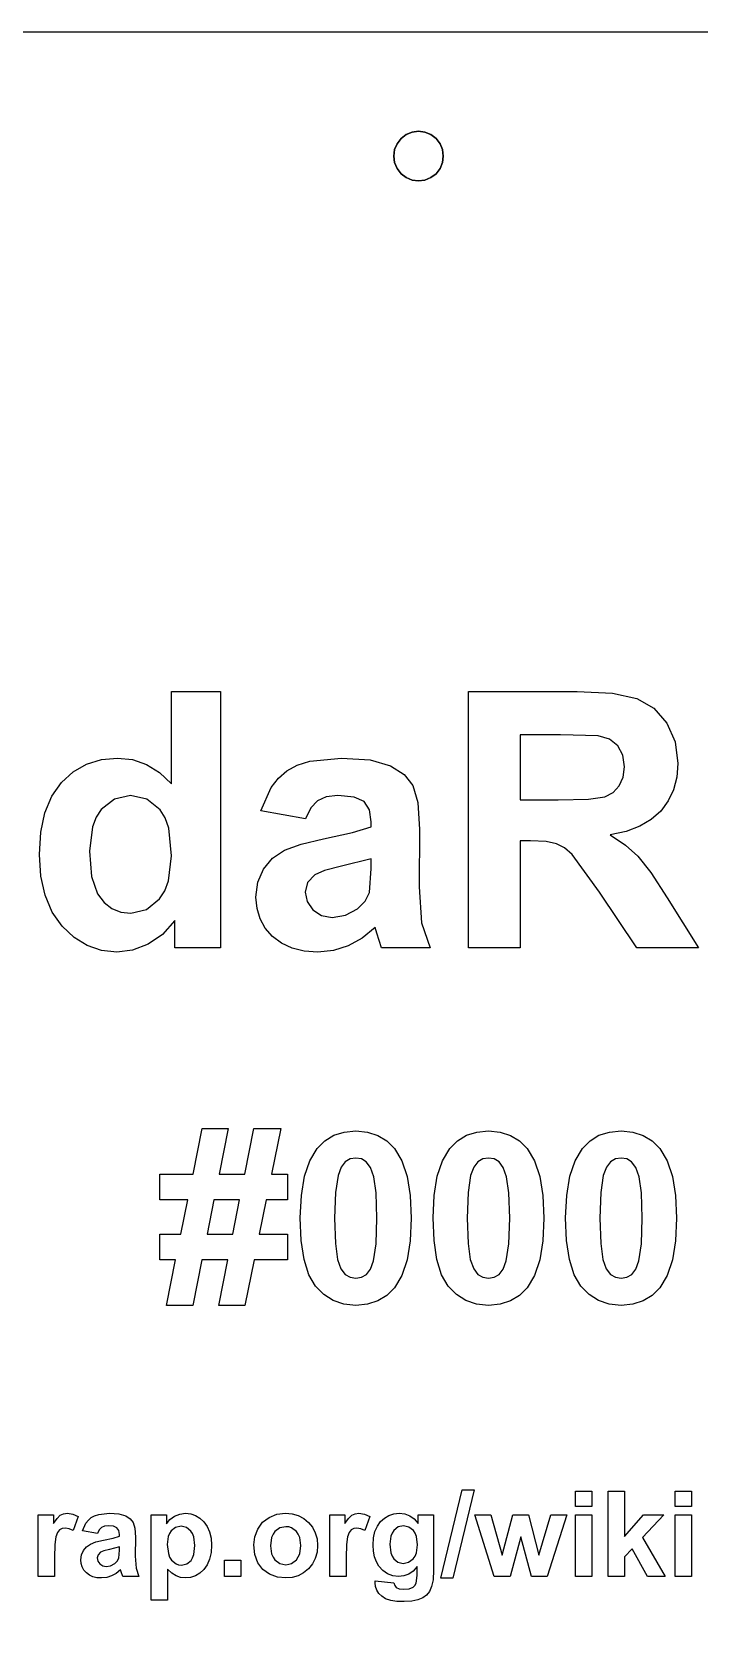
# Model space of a CAD drawing. Header units: metres. Extents: x 29 to 273, y -598 to -354.
# Drawn here: x 119.7 to 173.5, y -482.6 to -353.7 of the extents above; entities that cross this region are included whole.
import ezdxf

# ---------------------------------------------------------------- set-up
doc = ezdxf.new("R2010")
doc.units = ezdxf.units.M

msp = doc.modelspace()

# ---------------------------------------------------------------- linework, layer by layer
at = {"layer": 'COMPONENT0'}
for p, q in [((152.66, -478.3, 20), (154.36, -471.18, 20)), ((155.35, -471.18, 20), (153.63, -478.3, 20)), ((154.36, -471.18, 20), (155.35, -471.18, 20)), ((163.51, -472.52, 20), (163.51, -471.3, 20)), ((163.51, -471.3, 20), (164.83, -471.3, 20)), ((164.83, -471.3, 20), (164.83, -472.52, 20)), ((166.13, -478.18, 20), (166.13, -471.3, 20)), ((166.13, -471.3, 20), (167.45, -471.3, 20)), ((167.45, -471.3, 20), (167.45, -474.95, 20)), ((171.53, -472.52, 20), (171.53, -471.3, 20)), ((171.53, -471.3, 20), (172.85, -471.3, 20)), ((172.85, -471.3, 20), (172.85, -472.52, 20)), ((122.24, -473.12, 20), (122.54, -473.08, 20)), ((122.54, -473.08, 20), (122.99, -473.14, 20)), ((125.08, -473.17, 20), (125.93, -473.08, 20)), ((125.93, -473.08, 20), (126.7, -473.13, 20)), ((131.6, -473.14, 20), (132.07, -473.08, 20)), ((132.07, -473.08, 20), (132.49, -473.13, 20)), ((139.44, -473.16, 20), (140.13, -473.08, 20)), ((140.13, -473.08, 20), (140.67, -473.13, 20)), ((145.75, -473.12, 20), (146.05, -473.08, 20)), ((146.05, -473.08, 20), (146.49, -473.14, 20)), ((148.86, -473.12, 20), (149.29, -473.08, 20)), ((149.29, -473.08, 20), (149.74, -473.13, 20)), ((164.83, -472.52, 20), (163.51, -472.52, 20)), ((172.85, -472.52, 20), (171.53, -472.52, 20)), ((120.18, -478.18, 20), (120.18, -473.2, 20)), ((120.18, -473.2, 20), (121.41, -473.2, 20)), ((121.41, -473.2, 20), (121.41, -473.9, 20)), ((121.41, -473.9, 20), (121.71, -473.49, 20)), ((121.71, -473.49, 20), (121.97, -473.24, 20)), ((122.13, -474.3, 20), (121.91, -474.42, 20)), ((121.97, -473.24, 20), (122.24, -473.12, 20)), ((122.38, -474.27, 20), (122.13, -474.3, 20)), ((122.68, -474.32, 20), (122.38, -474.27, 20)), ((123, -474.48, 20), (122.68, -474.32, 20)), ((122.99, -473.14, 20), (123.41, -473.33, 20)), ((123.41, -473.33, 20), (123, -474.48, 20)), ((123.77, -474.5, 20), (124.04, -473.87, 20)), ((124.04, -473.87, 20), (124.23, -473.63, 20)), ((124.23, -473.63, 20), (124.46, -473.43, 20)), ((124.46, -473.43, 20), (124.74, -473.28, 20)), ((124.74, -473.28, 20), (125.08, -473.17, 20)), ((125.28, -474.23, 20), (125.11, -474.42, 20)), ((125.52, -474.13, 20), (125.28, -474.23, 20)), ((125.83, -474.09, 20), (125.52, -474.13, 20)), ((126.27, -474.13, 20), (125.83, -474.09, 20)), ((126.54, -474.25, 20), (126.27, -474.13, 20)), ((126.68, -474.47, 20), (126.54, -474.25, 20)), ((126.7, -473.13, 20), (127.24, -473.29, 20)), ((127.24, -473.29, 20), (127.61, -473.53, 20)), ((127.61, -473.53, 20), (127.85, -473.82, 20)), ((127.85, -473.82, 20), (127.98, -474.28, 20)), ((127.98, -474.28, 20), (128.03, -475, 20)), ((129.29, -473.2, 20), (130.52, -473.2, 20)), ((129.29, -480.08, 20), (129.29, -473.2, 20)), ((130.52, -473.2, 20), (130.52, -473.93, 20)), ((130.52, -473.93, 20), (130.8, -473.59, 20)), ((130.8, -473.59, 20), (131.17, -473.32, 20)), ((131.27, -474.22, 20), (130.91, -474.5, 20)), ((131.17, -473.32, 20), (131.6, -473.14, 20)), ((131.72, -474.12, 20), (131.27, -474.22, 20)), ((132.14, -474.22, 20), (131.72, -474.12, 20)), ((132.5, -474.51, 20), (132.14, -474.22, 20)), ((132.49, -473.13, 20), (132.88, -473.25, 20)), ((132.88, -473.25, 20), (133.23, -473.47, 20)), ((133.23, -473.47, 20), (133.55, -473.76, 20)), ((133.55, -473.76, 20), (133.81, -474.14, 20)), ((133.81, -474.14, 20), (134, -474.58, 20)), ((137.65, -474.97, 20), (137.89, -474.35, 20)), ((137.89, -474.35, 20), (138.28, -473.8, 20)), ((138.28, -473.8, 20), (138.81, -473.41, 20)), ((138.81, -473.41, 20), (139.44, -473.16, 20)), ((139.66, -474.26, 20), (139.27, -474.55, 20)), ((140.14, -474.16, 20), (139.66, -474.26, 20)), ((140.39, -474.18, 20), (140.14, -474.16, 20)), ((140.61, -474.26, 20), (140.39, -474.18, 20)), ((141.01, -474.55, 20), (140.61, -474.26, 20)), ((140.67, -473.13, 20), (141.16, -473.27, 20)), ((141.16, -473.27, 20), (141.6, -473.5, 20)), ((141.6, -473.5, 20), (141.99, -473.82, 20)), ((141.99, -473.82, 20), (142.31, -474.21, 20)), ((142.31, -474.21, 20), (142.53, -474.65, 20)), ((143.69, -478.18, 20), (143.69, -473.2, 20)), ((143.69, -473.2, 20), (144.91, -473.2, 20)), ((144.91, -473.2, 20), (144.91, -473.9, 20)), ((144.91, -473.9, 20), (145.21, -473.49, 20)), ((145.21, -473.49, 20), (145.48, -473.24, 20)), ((145.63, -474.3, 20), (145.42, -474.42, 20)), ((145.48, -473.24, 20), (145.75, -473.12, 20)), ((145.89, -474.27, 20), (145.63, -474.3, 20)), ((146.19, -474.32, 20), (145.89, -474.27, 20)), ((146.51, -474.48, 20), (146.19, -474.32, 20)), ((146.49, -473.14, 20), (146.92, -473.33, 20)), ((146.92, -473.33, 20), (146.51, -474.48, 20)), ((147.34, -474.55, 20), (147.53, -474.11, 20)), ((147.53, -474.11, 20), (147.79, -473.74, 20)), ((147.79, -473.74, 20), (148.11, -473.46, 20)), ((148.11, -473.46, 20), (148.47, -473.25, 20)), ((148.47, -473.25, 20), (148.86, -473.12, 20)), ((149.2, -474.18, 20), (148.85, -474.46, 20)), ((149.63, -474.09, 20), (149.2, -474.18, 20)), ((150.08, -474.19, 20), (149.63, -474.09, 20)), ((149.74, -473.13, 20), (150.14, -473.29, 20)), ((150.44, -474.47, 20), (150.08, -474.19, 20)), ((150.14, -473.29, 20), (150.5, -473.54, 20)), ((150.5, -473.54, 20), (150.82, -473.89, 20)), ((150.82, -473.89, 20), (150.82, -473.2, 20)), ((150.82, -473.2, 20), (152.05, -473.2, 20)), ((152.05, -473.2, 20), (152.05, -477.67, 20)), ((156.96, -478.18, 20), (155.38, -473.2, 20)), ((155.38, -473.2, 20), (156.67, -473.2, 20)), ((156.67, -473.2, 20), (157.6, -476.46, 20)), ((157.6, -476.46, 20), (158.46, -473.2, 20)), ((158.46, -473.2, 20), (159.73, -473.2, 20)), ((159.73, -473.2, 20), (160.56, -476.46, 20)), ((160.56, -476.46, 20), (161.51, -473.2, 20)), ((162.82, -473.2, 20), (161.21, -478.18, 20)), ((161.51, -473.2, 20), (162.82, -473.2, 20)), ((163.51, -478.18, 20), (163.51, -473.2, 20)), ((163.51, -473.2, 20), (164.83, -473.2, 20)), ((164.83, -473.2, 20), (164.83, -478.18, 20)), ((167.45, -474.95, 20), (169, -473.2, 20)), ((170.62, -473.2, 20), (168.92, -475.02, 20)), ((169, -473.2, 20), (170.62, -473.2, 20)), ((171.53, -478.18, 20), (171.53, -473.2, 20)), ((171.53, -473.2, 20), (172.85, -473.2, 20)), ((172.85, -473.2, 20), (172.85, -478.18, 20)), ((121.53, -475.59, 20), (121.5, -476.64, 20)), ((121.61, -474.97, 20), (121.53, -475.59, 20)), ((121.74, -474.63, 20), (121.61, -474.97, 20)), ((121.91, -474.42, 20), (121.74, -474.63, 20)), ((124.97, -474.72, 20), (123.77, -474.5, 20)), ((124.08, -475.77, 20), (124.4, -475.56, 20)), ((124.4, -475.56, 20), (124.84, -475.39, 20)), ((124.84, -475.39, 20), (125.45, -475.25, 20)), ((125.11, -474.42, 20), (124.97, -474.72, 20)), ((125.45, -475.25, 20), (126.23, -475.08, 20)), ((126.23, -475.08, 20), (126.73, -474.93, 20)), ((126.73, -474.8, 20), (126.68, -474.47, 20)), ((126.73, -474.93, 20), (126.73, -474.8, 20)), ((128.03, -475, 20), (128.01, -476.54, 20)), ((130.67, -474.96, 20), (130.59, -475.6, 20)), ((130.59, -475.6, 20), (130.68, -476.33, 20)), ((130.77, -474.71, 20), (130.67, -474.96, 20)), ((130.91, -474.5, 20), (130.77, -474.71, 20)), ((132.63, -474.72, 20), (132.5, -474.51, 20)), ((132.73, -474.99, 20), (132.63, -474.72, 20)), ((132.81, -475.67, 20), (132.73, -474.99, 20)), ((132.73, -476.39, 20), (132.81, -475.67, 20)), ((134, -474.58, 20), (134.12, -475.09, 20)), ((134.12, -475.09, 20), (134.15, -475.66, 20)), ((134.15, -475.66, 20), (134.12, -476.25, 20)), ((137.57, -475.62, 20), (137.65, -474.97, 20)), ((137.65, -476.41, 20), (137.57, -475.62, 20)), ((139.01, -475.03, 20), (138.92, -475.69, 20)), ((139.12, -474.77, 20), (139.01, -475.03, 20)), ((139.27, -474.55, 20), (139.12, -474.77, 20)), ((141.16, -474.77, 20), (141.01, -474.55, 20)), ((141.27, -475.03, 20), (141.16, -474.77, 20)), ((141.36, -475.68, 20), (141.27, -475.03, 20)), ((141.27, -476.34, 20), (141.36, -475.68, 20)), ((142.53, -474.65, 20), (142.67, -475.14, 20)), ((142.67, -475.14, 20), (142.71, -475.67, 20)), ((142.71, -475.67, 20), (142.67, -476.22, 20)), ((145.04, -475.59, 20), (145.01, -476.64, 20)), ((145.12, -474.97, 20), (145.04, -475.59, 20)), ((145.25, -474.63, 20), (145.12, -474.97, 20)), ((145.42, -474.42, 20), (145.25, -474.63, 20)), ((147.19, -475.66, 20), (147.23, -475.07, 20)), ((147.22, -476.14, 20), (147.19, -475.66, 20)), ((147.23, -475.07, 20), (147.34, -474.55, 20)), ((148.62, -474.93, 20), (148.54, -475.58, 20)), ((148.54, -475.58, 20), (148.62, -476.27, 20)), ((148.72, -474.67, 20), (148.62, -474.93, 20)), ((148.85, -474.46, 20), (148.72, -474.67, 20)), ((150.58, -474.68, 20), (150.44, -474.47, 20)), ((150.68, -474.94, 20), (150.58, -474.68, 20)), ((150.76, -475.62, 20), (150.68, -474.94, 20)), ((150.68, -476.27, 20), (150.76, -475.62, 20)), ((159.09, -474.97, 20), (158.24, -478.18, 20)), ((159.95, -478.18, 20), (159.09, -474.97, 20)), ((168.92, -475.02, 20), (170.74, -478.18, 20)), ((121.5, -476.64, 20), (121.5, -478.18, 20)), ((123.63, -476.82, 20), (123.68, -476.42, 20)), ((123.66, -477.13, 20), (123.63, -476.82, 20)), ((123.68, -476.42, 20), (123.83, -476.07, 20)), ((123.83, -476.07, 20), (124.08, -475.77, 20)), ((125.02, -476.43, 20), (124.95, -476.68, 20)), ((124.95, -476.68, 20), (125, -476.94, 20)), ((125, -476.94, 20), (125.16, -477.16, 20)), ((125.21, -476.22, 20), (125.02, -476.43, 20)), ((125.47, -476.1, 20), (125.21, -476.22, 20)), ((125.93, -475.99, 20), (125.47, -476.1, 20)), ((126.73, -475.79, 20), (125.93, -475.99, 20)), ((126.36, -477.13, 20), (126.56, -476.93, 20)), ((126.56, -476.93, 20), (126.68, -476.69, 20)), ((126.68, -476.69, 20), (126.73, -476.05, 20)), ((126.73, -476.05, 20), (126.73, -475.79, 20)), ((128.01, -476.54, 20), (128.08, -477.51, 20)), ((130.68, -476.33, 20), (130.78, -476.62, 20)), ((130.78, -476.62, 20), (130.93, -476.85, 20)), ((130.93, -476.85, 20), (131.3, -477.15, 20)), ((132.16, -477.15, 20), (132.51, -476.88, 20)), ((132.51, -476.88, 20), (132.64, -476.66, 20)), ((132.64, -476.66, 20), (132.73, -476.39, 20)), ((134, -476.77, 20), (133.81, -477.22, 20)), ((134.12, -476.25, 20), (134, -476.77, 20)), ((135.2, -478.18, 20), (135.2, -476.86, 20)), ((135.2, -476.86, 20), (136.52, -476.86, 20)), ((136.52, -476.86, 20), (136.52, -478.18, 20)), ((137.89, -477.08, 20), (137.65, -476.41, 20)), ((138.92, -475.69, 20), (139.01, -476.34, 20)), ((139.01, -476.34, 20), (139.12, -476.61, 20)), ((139.12, -476.61, 20), (139.27, -476.82, 20)), ((139.27, -476.82, 20), (139.66, -477.12, 20)), ((140.61, -477.12, 20), (141.01, -476.82, 20)), ((141.01, -476.82, 20), (141.16, -476.6, 20)), ((141.16, -476.6, 20), (141.27, -476.34, 20)), ((142.53, -476.71, 20), (142.3, -477.15, 20)), ((142.67, -476.22, 20), (142.53, -476.71, 20)), ((145.01, -476.64, 20), (145.01, -478.18, 20)), ((147.31, -476.58, 20), (147.22, -476.14, 20)), ((147.45, -476.98, 20), (147.31, -476.58, 20)), ((147.65, -477.33, 20), (147.45, -476.98, 20)), ((148.62, -476.27, 20), (148.72, -476.54, 20)), ((148.72, -476.54, 20), (148.85, -476.75, 20)), ((148.85, -476.75, 20), (149.19, -477.02, 20)), ((150.05, -477.02, 20), (150.43, -476.74, 20)), ((150.43, -476.74, 20), (150.57, -476.53, 20)), ((150.57, -476.53, 20), (150.68, -476.27, 20)), ((168.07, -475.94, 20), (167.45, -476.58, 20)), ((167.45, -476.58, 20), (167.45, -478.18, 20)), ((169.32, -478.18, 20), (168.07, -475.94, 20)), ((121.5, -478.18, 20), (120.18, -478.18, 20)), ((123.74, -477.4, 20), (123.66, -477.13, 20)), ((123.88, -477.65, 20), (123.74, -477.4, 20)), ((124.08, -477.88, 20), (123.88, -477.65, 20)), ((124.32, -478.06, 20), (124.08, -477.88, 20)), ((124.6, -478.19, 20), (124.32, -478.06, 20)), ((124.92, -478.27, 20), (124.6, -478.19, 20)), ((125.16, -477.16, 20), (125.39, -477.31, 20)), ((125.71, -478.25, 20), (125.29, -478.29, 20)), ((125.39, -477.31, 20), (125.68, -477.36, 20)), ((125.68, -477.36, 20), (126.03, -477.31, 20)), ((126.11, -478.13, 20), (125.71, -478.25, 20)), ((126.03, -477.31, 20), (126.36, -477.13, 20)), ((126.48, -477.92, 20), (126.11, -478.13, 20)), ((126.83, -477.64, 20), (126.48, -477.92, 20)), ((126.88, -477.79, 20), (126.83, -477.64, 20)), ((127.01, -478.18, 20), (126.88, -477.79, 20)), ((128.31, -478.18, 20), (127.01, -478.18, 20)), ((128.08, -477.51, 20), (128.31, -478.18, 20)), ((130.97, -477.91, 20), (130.61, -477.57, 20)), ((130.61, -477.57, 20), (130.61, -480.08, 20)), ((131.32, -478.13, 20), (130.97, -477.91, 20)), ((131.3, -477.15, 20), (131.51, -477.22, 20)), ((131.67, -478.25, 20), (131.32, -478.13, 20)), ((131.51, -477.22, 20), (131.74, -477.25, 20)), ((132.06, -478.29, 20), (131.67, -478.25, 20)), ((131.74, -477.25, 20), (132.16, -477.15, 20)), ((132.48, -478.25, 20), (132.06, -478.29, 20)), ((132.87, -478.12, 20), (132.48, -478.25, 20)), ((133.22, -477.9, 20), (132.87, -478.12, 20)), ((133.54, -477.6, 20), (133.22, -477.9, 20)), ((133.81, -477.22, 20), (133.54, -477.6, 20)), ((136.52, -478.18, 20), (135.2, -478.18, 20)), ((138.29, -477.6, 20), (137.89, -477.08, 20)), ((138.84, -477.98, 20), (138.29, -477.6, 20)), ((139.47, -478.22, 20), (138.84, -477.98, 20)), ((140.14, -478.29, 20), (139.47, -478.22, 20)), ((139.66, -477.12, 20), (140.14, -477.22, 20)), ((140.14, -477.22, 20), (140.39, -477.19, 20)), ((140.67, -478.25, 20), (140.14, -478.29, 20)), ((140.39, -477.19, 20), (140.61, -477.12, 20)), ((141.16, -478.11, 20), (140.67, -478.25, 20)), ((141.59, -477.88, 20), (141.16, -478.11, 20)), ((141.98, -477.55, 20), (141.59, -477.88, 20)), ((142.3, -477.15, 20), (141.98, -477.55, 20)), ((145.01, -478.18, 20), (143.69, -478.18, 20)), ((147.97, -477.7, 20), (147.65, -477.33, 20)), ((148.34, -477.97, 20), (147.97, -477.7, 20)), ((148.77, -478.13, 20), (148.34, -477.97, 20)), ((149.24, -478.18, 20), (148.77, -478.13, 20)), ((149.19, -477.02, 20), (149.61, -477.12, 20)), ((149.67, -478.13, 20), (149.24, -478.18, 20)), ((149.61, -477.12, 20), (150.05, -477.02, 20)), ((150.07, -477.98, 20), (149.67, -478.13, 20)), ((150.42, -477.73, 20), (150.07, -477.98, 20)), ((150.74, -477.37, 20), (150.42, -477.73, 20)), ((150.67, -478.71, 20), (150.74, -478.1, 20)), ((150.74, -478.1, 20), (150.74, -477.37, 20)), ((152.05, -477.67, 20), (152.02, -478.44, 20)), ((158.24, -478.18, 20), (156.96, -478.18, 20)), ((161.21, -478.18, 20), (159.95, -478.18, 20)), ((164.83, -478.18, 20), (163.51, -478.18, 20)), ((167.45, -478.18, 20), (166.13, -478.18, 20)), ((170.74, -478.18, 20), (169.32, -478.18, 20)), ((172.85, -478.18, 20), (171.53, -478.18, 20)), ((125.29, -478.29, 20), (124.92, -478.27, 20)), ((147.36, -478.51, 20), (148.87, -478.69, 20)), ((147.36, -478.67, 20), (147.36, -478.51, 20)), ((147.39, -478.99, 20), (147.36, -478.67, 20)), ((147.49, -479.28, 20), (147.39, -478.99, 20)), ((147.66, -479.54, 20), (147.49, -479.28, 20)), ((147.89, -479.77, 20), (147.66, -479.54, 20)), ((148.87, -478.69, 20), (148.93, -478.91, 20)), ((148.93, -478.91, 20), (149.05, -479.05, 20)), ((149.05, -479.05, 20), (149.29, -479.16, 20)), ((149.29, -479.16, 20), (149.64, -479.2, 20)), ((149.64, -479.2, 20), (150.09, -479.16, 20)), ((150.09, -479.16, 20), (150.41, -479.04, 20)), ((150.41, -479.04, 20), (150.56, -478.91, 20)), ((150.56, -478.91, 20), (150.67, -478.71, 20)), ((151.73, -479.38, 20), (151.5, -479.67, 20)), ((151.91, -478.99, 20), (151.73, -479.38, 20)), ((152.02, -478.44, 20), (151.91, -478.99, 20)), ((153.63, -478.3, 20), (152.66, -478.3, 20)), ((130.61, -480.08, 20), (129.29, -480.08, 20)), ((148.2, -479.96, 20), (147.89, -479.77, 20)), ((148.61, -480.1, 20), (148.2, -479.96, 20)), ((149.1, -480.18, 20), (148.61, -480.1, 20)), ((149.69, -480.2, 20), (149.1, -480.18, 20)), ((150.3, -480.17, 20), (149.69, -480.2, 20)), ((150.8, -480.06, 20), (150.3, -480.17, 20)), ((151.19, -479.9, 20), (150.8, -480.06, 20)), ((151.5, -479.67, 20), (151.19, -479.9, 20))]:
    msp.add_line(p, q, dxfattribs=at)
at = {"layer": 'COMPONENT1'}
for p, q in [((130.93, -414.31, 20), (130.93, -406.87, 20)), ((130.93, -406.87, 20), (134.89, -406.87, 20)), ((134.89, -406.87, 20), (134.89, -427.52, 20)), ((154.87, -427.52, 20), (154.87, -406.87, 20)), ((154.87, -406.87, 20), (163.65, -406.87, 20)), ((163.65, -406.87, 20), (166.5, -407.01, 20)), ((166.5, -407.01, 20), (168.46, -407.43, 20)), ((168.46, -407.43, 20), (169.81, -408.2, 20)), ((169.81, -408.2, 20), (170.86, -409.41, 20)), ((170.86, -409.41, 20), (171.53, -410.93, 20)), ((162.29, -410.37, 20), (159.04, -410.37, 20)), ((159.04, -410.37, 20), (159.04, -415.61, 20)), ((165.34, -410.44, 20), (162.29, -410.37, 20)), ((166.24, -410.72, 20), (165.34, -410.44, 20)), ((166.91, -411.25, 20), (166.24, -410.72, 20)), ((171.53, -410.93, 20), (171.76, -412.66, 20)), ((124.09, -412.72, 20), (125.28, -412.35, 20)), ((125.28, -412.35, 20), (126.59, -412.23, 20)), ((126.59, -412.23, 20), (127.8, -412.36, 20)), ((127.8, -412.36, 20), (128.93, -412.75, 20)), ((141.07, -412.81, 20), (142.08, -412.49, 20)), ((142.08, -412.49, 20), (144.63, -412.23, 20)), ((144.63, -412.23, 20), (146.94, -412.38, 20)), ((146.94, -412.38, 20), (148.58, -412.85, 20)), ((167.32, -411.99, 20), (166.91, -411.25, 20)), ((167.46, -412.93, 20), (167.32, -411.99, 20)), ((122.07, -414.2, 20), (123.02, -413.34, 20)), ((123.02, -413.34, 20), (124.09, -412.72, 20)), ((128.93, -412.75, 20), (129.97, -413.4, 20)), ((129.97, -413.4, 20), (130.93, -414.31, 20)), ((139.55, -413.86, 20), (140.24, -413.27, 20)), ((140.24, -413.27, 20), (141.07, -412.81, 20)), ((148.58, -412.85, 20), (149.68, -413.56, 20)), ((149.68, -413.56, 20), (150.4, -414.44, 20)), ((167.04, -414.48, 20), (167.36, -413.78, 20)), ((167.36, -413.78, 20), (167.46, -412.93, 20)), ((171.67, -413.77, 20), (171.42, -414.78, 20)), ((171.76, -412.66, 20), (171.67, -413.77, 20)), ((121.29, -415.31, 20), (122.07, -414.2, 20)), ((138.15, -416.48, 20), (138.98, -414.59, 20)), ((138.98, -414.59, 20), (139.55, -413.86, 20)), ((150.4, -414.44, 20), (150.8, -415.81, 20)), ((165.87, -415.35, 20), (166.54, -415.01, 20)), ((166.54, -415.01, 20), (167.04, -414.48, 20)), ((171.42, -414.78, 20), (170.99, -415.69, 20)), ((120.73, -416.64, 20), (121.29, -415.31, 20)), ((125.27, -416.37, 20), (124.86, -417, 20)), ((126.34, -415.53, 20), (125.27, -416.37, 20)), ((127.63, -415.25, 20), (126.34, -415.53, 20)), ((128.95, -415.54, 20), (127.63, -415.25, 20)), ((130.01, -416.39, 20), (128.95, -415.54, 20)), ((142.17, -416.24, 20), (141.74, -417.13, 20)), ((142.7, -415.67, 20), (142.17, -416.24, 20)), ((143.41, -415.36, 20), (142.7, -415.67, 20)), ((144.35, -415.25, 20), (143.41, -415.36, 20)), ((145.66, -415.38, 20), (144.35, -415.25, 20)), ((146.48, -415.74, 20), (145.66, -415.38, 20)), ((146.9, -416.39, 20), (146.48, -415.74, 20)), ((150.8, -415.81, 20), (150.93, -417.99, 20)), ((159.04, -415.61, 20), (162.12, -415.61, 20)), ((162.12, -415.61, 20), (164.56, -415.54, 20)), ((164.56, -415.54, 20), (165.87, -415.35, 20)), ((170.99, -415.69, 20), (170.39, -416.5, 20)), ((120.39, -418.2, 20), (120.73, -416.64, 20)), ((124.86, -417, 20), (124.56, -417.77, 20)), ((130.42, -417.05, 20), (130.01, -416.39, 20)), ((130.71, -417.88, 20), (130.42, -417.05, 20)), ((141.74, -417.13, 20), (138.15, -416.48, 20)), ((147.04, -417.37, 20), (146.9, -416.39, 20)), ((147.04, -417.76, 20), (147.04, -417.37, 20)), ((169.62, -417.19, 20), (168.69, -417.73, 20)), ((170.39, -416.5, 20), (169.62, -417.19, 20)), ((120.28, -419.99, 20), (120.39, -418.2, 20)), ((124.56, -417.77, 20), (124.32, -419.72, 20)), ((130.94, -420.1, 20), (130.71, -417.88, 20)), ((141.38, -419.16, 20), (143.2, -418.73, 20)), ((143.2, -418.73, 20), (145.54, -418.23, 20)), ((145.54, -418.23, 20), (147.04, -417.76, 20)), ((150.93, -417.99, 20), (150.89, -422.61, 20)), ((159.89, -418.9, 20), (159.04, -418.9, 20)), ((159.04, -418.9, 20), (159.04, -427.52, 20)), ((161.13, -418.96, 20), (159.89, -418.9, 20)), ((161.98, -419.13, 20), (161.13, -418.96, 20)), ((167.58, -418.14, 20), (166.31, -418.41, 20)), ((166.31, -418.41, 20), (167.54, -419.24, 20)), ((168.69, -417.73, 20), (167.58, -418.14, 20)), ((120.39, -421.74, 20), (120.28, -419.99, 20)), ((124.32, -419.72, 20), (124.49, -421.78, 20)), ((130.7, -422.12, 20), (130.94, -420.1, 20)), ((139.08, -420.3, 20), (140.05, -419.66, 20)), ((140.05, -419.66, 20), (141.38, -419.16, 20)), ((162.63, -419.47, 20), (161.98, -419.13, 20)), ((163.24, -419.99, 20), (162.63, -419.47, 20)), ((165.43, -423.03, 20), (163.24, -419.99, 20)), ((167.54, -419.24, 20), (168.54, -420.14, 20)), ((168.54, -420.14, 20), (169.57, -421.45, 20)), ((137.9, -422.24, 20), (138.35, -421.18, 20)), ((138.35, -421.18, 20), (139.08, -420.3, 20)), ((143.27, -421.29, 20), (142.48, -421.63, 20)), ((144.63, -420.94, 20), (143.27, -421.29, 20)), ((147.04, -420.34, 20), (144.63, -420.94, 20)), ((146.89, -423.06, 20), (147.04, -421.13, 20)), ((147.04, -421.13, 20), (147.04, -420.34, 20)), ((169.57, -421.45, 20), (170.91, -423.49, 20)), ((120.74, -423.29, 20), (120.39, -421.74, 20)), ((124.49, -421.78, 20), (124.98, -423.18, 20)), ((130.4, -422.92, 20), (130.7, -422.12, 20)), ((137.74, -423.44, 20), (137.9, -422.24, 20)), ((141.9, -422.26, 20), (141.7, -423.03, 20)), ((142.48, -421.63, 20), (141.9, -422.26, 20)), ((150.89, -422.61, 20), (151.08, -425.51, 20)), ((121.31, -424.64, 20), (120.74, -423.29, 20)), ((124.98, -423.18, 20), (125.51, -423.86, 20)), ((125.51, -423.86, 20), (126.13, -424.35, 20)), ((128.92, -424.44, 20), (129.98, -423.57, 20)), ((129.98, -423.57, 20), (130.4, -422.92, 20)), ((137.83, -424.35, 20), (137.74, -423.44, 20)), ((141.7, -423.03, 20), (141.86, -423.8, 20)), ((141.86, -423.8, 20), (142.32, -424.47, 20)), ((145.94, -424.37, 20), (146.54, -423.77, 20)), ((146.54, -423.77, 20), (146.89, -423.06, 20)), ((168.45, -427.52, 20), (165.43, -423.03, 20)), ((170.91, -423.49, 20), (173.43, -427.52, 20)), ((122.12, -425.78, 20), (121.31, -424.64, 20)), ((126.13, -424.35, 20), (126.85, -424.64, 20)), ((126.85, -424.64, 20), (127.66, -424.73, 20)), ((127.66, -424.73, 20), (128.92, -424.44, 20)), ((131.21, -425.32, 20), (130.21, -426.44, 20)), ((131.21, -427.52, 20), (131.21, -425.32, 20)), ((138.08, -425.19, 20), (137.83, -424.35, 20)), ((138.49, -425.94, 20), (138.08, -425.19, 20)), ((142.32, -424.47, 20), (143.03, -424.92, 20)), ((143.03, -424.92, 20), (143.9, -425.07, 20)), ((143.9, -425.07, 20), (144.95, -424.9, 20)), ((144.95, -424.9, 20), (145.94, -424.37, 20)), ((123.08, -426.69, 20), (122.12, -425.78, 20)), ((124.14, -427.34, 20), (123.08, -426.69, 20)), ((130.21, -426.44, 20), (129.05, -427.23, 20)), ((139.08, -426.61, 20), (138.49, -425.94, 20)), ((139.8, -427.15, 20), (139.08, -426.61, 20)), ((147.35, -425.89, 20), (146.3, -426.75, 20)), ((147.49, -426.35, 20), (147.35, -425.89, 20)), ((147.87, -427.52, 20), (147.49, -426.35, 20)), ((151.08, -425.51, 20), (151.79, -427.52, 20)), ((125.29, -427.73, 20), (124.14, -427.34, 20)), ((126.53, -427.86, 20), (125.29, -427.73, 20)), ((127.8, -427.7, 20), (126.53, -427.86, 20)), ((129.05, -427.23, 20), (127.8, -427.7, 20)), ((134.89, -427.52, 20), (131.21, -427.52, 20)), ((140.65, -427.55, 20), (139.8, -427.15, 20)), ((141.62, -427.78, 20), (140.65, -427.55, 20)), ((142.72, -427.86, 20), (141.62, -427.78, 20)), ((143.99, -427.74, 20), (142.72, -427.86, 20)), ((145.18, -427.37, 20), (143.99, -427.74, 20)), ((146.3, -426.75, 20), (145.18, -427.37, 20)), ((151.79, -427.52, 20), (147.87, -427.52, 20)), ((159.04, -427.52, 20), (154.87, -427.52, 20)), ((173.43, -427.52, 20), (168.45, -427.52, 20))]:
    msp.add_line(p, q, dxfattribs=at)
at = {"layer": 'COMPONENT2'}
for p, q in [((132.67, -445.75, 20), (133.41, -442.09, 20)), ((133.41, -442.09, 20), (135.51, -442.09, 20)), ((135.51, -442.09, 20), (134.77, -445.75, 20)), ((136.85, -445.75, 20), (137.57, -442.09, 20)), ((137.57, -442.09, 20), (139.75, -442.09, 20)), ((139.75, -442.09, 20), (139, -445.75, 20)), ((142.68, -443.68, 20), (143.29, -443.06, 20)), ((143.29, -443.06, 20), (144.01, -442.62, 20)), ((144.01, -442.62, 20), (144.85, -442.36, 20)), ((144.85, -442.36, 20), (145.79, -442.27, 20)), ((145.79, -442.27, 20), (146.74, -442.36, 20)), ((146.74, -442.36, 20), (147.58, -442.63, 20)), ((147.58, -442.63, 20), (148.3, -443.07, 20)), ((148.3, -443.07, 20), (148.92, -443.7, 20)), ((153.37, -443.68, 20), (153.99, -443.06, 20)), ((153.99, -443.06, 20), (154.71, -442.62, 20)), ((154.71, -442.62, 20), (155.54, -442.36, 20)), ((155.54, -442.36, 20), (156.49, -442.27, 20)), ((156.49, -442.27, 20), (157.43, -442.36, 20)), ((157.43, -442.36, 20), (158.27, -442.63, 20)), ((158.27, -442.63, 20), (159, -443.07, 20)), ((159, -443.07, 20), (159.62, -443.7, 20)), ((164.07, -443.68, 20), (164.68, -443.06, 20)), ((164.68, -443.06, 20), (165.4, -442.62, 20)), ((165.4, -442.62, 20), (166.24, -442.36, 20)), ((166.24, -442.36, 20), (167.18, -442.27, 20)), ((167.18, -442.27, 20), (168.13, -442.36, 20)), ((168.13, -442.36, 20), (168.97, -442.63, 20)), ((168.97, -442.63, 20), (169.69, -443.07, 20)), ((169.69, -443.07, 20), (170.31, -443.7, 20)), ((141.66, -445.93, 20), (142.08, -444.67, 20)), ((142.08, -444.67, 20), (142.68, -443.68, 20)), ((145.34, -444.53, 20), (144.94, -444.76, 20)), ((145.79, -444.46, 20), (145.34, -444.53, 20)), ((146.25, -444.53, 20), (145.79, -444.46, 20)), ((146.64, -444.76, 20), (146.25, -444.53, 20)), ((148.92, -443.7, 20), (149.51, -444.68, 20)), ((149.51, -444.68, 20), (149.93, -445.94, 20)), ((152.36, -445.93, 20), (152.78, -444.67, 20)), ((152.78, -444.67, 20), (153.37, -443.68, 20)), ((156.04, -444.53, 20), (155.63, -444.76, 20)), ((156.49, -444.46, 20), (156.04, -444.53, 20)), ((156.94, -444.53, 20), (156.49, -444.46, 20)), ((157.34, -444.76, 20), (156.94, -444.53, 20)), ((159.62, -443.7, 20), (160.2, -444.68, 20)), ((160.2, -444.68, 20), (160.62, -445.94, 20)), ((163.05, -445.93, 20), (163.47, -444.67, 20)), ((163.47, -444.67, 20), (164.07, -443.68, 20)), ((166.73, -444.53, 20), (166.33, -444.76, 20)), ((167.18, -444.46, 20), (166.73, -444.53, 20)), ((167.64, -444.53, 20), (167.18, -444.46, 20)), ((168.03, -444.76, 20), (167.64, -444.53, 20)), ((170.31, -443.7, 20), (170.9, -444.68, 20)), ((170.9, -444.68, 20), (171.32, -445.94, 20)), ((129.99, -447.83, 20), (129.99, -445.75, 20)), ((129.99, -445.75, 20), (132.67, -445.75, 20)), ((134.77, -445.75, 20), (136.85, -445.75, 20)), ((139, -445.75, 20), (140.29, -445.75, 20)), ((140.29, -445.75, 20), (140.29, -447.83, 20)), ((141.41, -447.47, 20), (141.66, -445.93, 20)), ((144.36, -445.86, 20), (144.15, -447.23, 20)), ((144.61, -445.19, 20), (144.36, -445.86, 20)), ((144.94, -444.76, 20), (144.61, -445.19, 20)), ((146.98, -445.22, 20), (146.64, -444.76, 20)), ((147.26, -445.97, 20), (146.98, -445.22, 20)), ((147.44, -447.26, 20), (147.26, -445.97, 20)), ((149.93, -445.94, 20), (150.18, -447.48, 20)), ((152.1, -447.47, 20), (152.36, -445.93, 20)), ((155.05, -445.86, 20), (154.85, -447.23, 20)), ((155.3, -445.19, 20), (155.05, -445.86, 20)), ((155.63, -444.76, 20), (155.3, -445.19, 20)), ((157.68, -445.22, 20), (157.34, -444.76, 20)), ((157.95, -445.97, 20), (157.68, -445.22, 20)), ((158.14, -447.26, 20), (157.95, -445.97, 20)), ((160.62, -445.94, 20), (160.87, -447.48, 20)), ((162.8, -447.47, 20), (163.05, -445.93, 20)), ((165.75, -445.86, 20), (165.54, -447.23, 20)), ((166, -445.19, 20), (165.75, -445.86, 20)), ((166.33, -444.76, 20), (166, -445.19, 20)), ((168.37, -445.22, 20), (168.03, -444.76, 20)), ((168.65, -445.97, 20), (168.37, -445.22, 20)), ((168.83, -447.26, 20), (168.65, -445.97, 20)), ((171.32, -445.94, 20), (171.57, -447.48, 20)), ((144.15, -447.23, 20), (144.08, -449.3, 20)), ((147.5, -449.3, 20), (147.44, -447.26, 20)), ((154.85, -447.23, 20), (154.78, -449.3, 20)), ((158.2, -449.3, 20), (158.14, -447.26, 20)), ((165.54, -447.23, 20), (165.47, -449.3, 20)), ((168.89, -449.3, 20), (168.83, -447.26, 20)), ((132.24, -447.83, 20), (129.99, -447.83, 20)), ((131.68, -450.6, 20), (132.24, -447.83, 20)), ((134.36, -447.83, 20), (133.8, -450.6, 20)), ((136.43, -447.83, 20), (134.36, -447.83, 20)), ((135.89, -450.6, 20), (136.43, -447.83, 20)), ((138.57, -447.83, 20), (138.01, -450.6, 20)), ((140.29, -447.83, 20), (138.57, -447.83, 20)), ((141.32, -449.27, 20), (141.41, -447.47, 20)), ((150.18, -447.48, 20), (150.26, -449.3, 20)), ((152.02, -449.27, 20), (152.1, -447.47, 20)), ((160.87, -447.48, 20), (160.96, -449.3, 20)), ((162.71, -449.27, 20), (162.8, -447.47, 20)), ((171.57, -447.48, 20), (171.65, -449.3, 20)), ((141.4, -451.1, 20), (141.32, -449.27, 20)), ((144.08, -449.3, 20), (144.15, -451.35, 20)), ((147.43, -451.37, 20), (147.5, -449.3, 20)), ((150.26, -449.3, 20), (150.18, -451.12, 20)), ((152.1, -451.1, 20), (152.02, -449.27, 20)), ((154.78, -449.3, 20), (154.84, -451.35, 20)), ((158.13, -451.37, 20), (158.2, -449.3, 20)), ((160.96, -449.3, 20), (160.87, -451.12, 20)), ((162.79, -451.1, 20), (162.71, -449.27, 20)), ((165.47, -449.3, 20), (165.54, -451.35, 20)), ((168.82, -451.37, 20), (168.89, -449.3, 20)), ((171.65, -449.3, 20), (171.57, -451.12, 20)), ((129.99, -452.66, 20), (129.99, -450.6, 20)), ((129.99, -450.6, 20), (131.68, -450.6, 20)), ((133.8, -450.6, 20), (135.89, -450.6, 20)), ((138.01, -450.6, 20), (140.29, -450.6, 20)), ((140.29, -450.6, 20), (140.29, -452.66, 20)), ((141.63, -452.63, 20), (141.4, -451.1, 20)), ((150.18, -451.12, 20), (149.93, -452.66, 20)), ((152.33, -452.63, 20), (152.1, -451.1, 20)), ((160.87, -451.12, 20), (160.62, -452.66, 20)), ((163.02, -452.63, 20), (162.79, -451.1, 20)), ((171.57, -451.12, 20), (171.32, -452.66, 20)), ((144.15, -451.35, 20), (144.33, -452.63, 20)), ((147.23, -452.74, 20), (147.43, -451.37, 20)), ((154.84, -451.35, 20), (155.02, -452.63, 20)), ((157.93, -452.74, 20), (158.13, -451.37, 20)), ((165.54, -451.35, 20), (165.72, -452.63, 20)), ((168.62, -452.74, 20), (168.82, -451.37, 20)), ((131.27, -452.66, 20), (129.99, -452.66, 20)), ((130.53, -456.33, 20), (131.27, -452.66, 20)), ((133.39, -452.66, 20), (132.65, -456.33, 20)), ((135.47, -452.66, 20), (133.39, -452.66, 20)), ((134.75, -456.33, 20), (135.47, -452.66, 20)), ((137.59, -452.66, 20), (136.85, -456.33, 20)), ((140.29, -452.66, 20), (137.59, -452.66, 20)), ((142.02, -453.86, 20), (141.63, -452.63, 20)), ((144.33, -452.63, 20), (144.6, -453.39, 20)), ((144.6, -453.39, 20), (144.94, -453.84, 20)), ((146.65, -453.83, 20), (146.98, -453.41, 20)), ((146.98, -453.41, 20), (147.23, -452.74, 20)), ((149.93, -452.66, 20), (149.5, -453.93, 20)), ((152.71, -453.86, 20), (152.33, -452.63, 20)), ((155.02, -452.63, 20), (155.3, -453.39, 20)), ((155.3, -453.39, 20), (155.64, -453.84, 20)), ((157.34, -453.83, 20), (157.68, -453.41, 20)), ((157.68, -453.41, 20), (157.93, -452.74, 20)), ((160.62, -452.66, 20), (160.2, -453.93, 20)), ((163.41, -453.86, 20), (163.02, -452.63, 20)), ((165.72, -452.63, 20), (165.99, -453.39, 20)), ((165.99, -453.39, 20), (166.33, -453.84, 20)), ((168.04, -453.83, 20), (168.37, -453.41, 20)), ((168.37, -453.41, 20), (168.62, -452.74, 20)), ((171.32, -452.66, 20), (170.89, -453.93, 20)), ((142.55, -454.78, 20), (142.02, -453.86, 20)), ((143.22, -455.46, 20), (142.55, -454.78, 20)), ((144.94, -453.84, 20), (145.34, -454.06, 20)), ((145.34, -454.06, 20), (145.79, -454.14, 20)), ((145.79, -454.14, 20), (146.25, -454.06, 20)), ((146.25, -454.06, 20), (146.65, -453.83, 20)), ((148.91, -454.92, 20), (148.3, -455.53, 20)), ((149.5, -453.93, 20), (148.91, -454.92, 20)), ((153.25, -454.78, 20), (152.71, -453.86, 20)), ((153.91, -455.46, 20), (153.25, -454.78, 20)), ((155.64, -453.84, 20), (156.04, -454.06, 20)), ((156.04, -454.06, 20), (156.49, -454.14, 20)), ((156.49, -454.14, 20), (156.94, -454.06, 20)), ((156.94, -454.06, 20), (157.34, -453.83, 20)), ((159.61, -454.92, 20), (158.99, -455.53, 20)), ((160.2, -453.93, 20), (159.61, -454.92, 20)), ((163.94, -454.78, 20), (163.41, -453.86, 20)), ((164.61, -455.46, 20), (163.94, -454.78, 20)), ((166.33, -453.84, 20), (166.73, -454.06, 20)), ((166.73, -454.06, 20), (167.18, -454.14, 20)), ((167.18, -454.14, 20), (167.64, -454.06, 20)), ((167.64, -454.06, 20), (168.04, -453.83, 20)), ((170.3, -454.92, 20), (169.69, -455.53, 20)), ((170.89, -453.93, 20), (170.3, -454.92, 20)), ((132.65, -456.33, 20), (130.53, -456.33, 20)), ((136.85, -456.33, 20), (134.75, -456.33, 20)), ((143.98, -455.94, 20), (143.22, -455.46, 20)), ((144.84, -456.23, 20), (143.98, -455.94, 20)), ((145.79, -456.33, 20), (144.84, -456.23, 20)), ((146.74, -456.24, 20), (145.79, -456.33, 20)), ((147.57, -455.97, 20), (146.74, -456.24, 20)), ((148.3, -455.53, 20), (147.57, -455.97, 20)), ((154.67, -455.94, 20), (153.91, -455.46, 20)), ((155.53, -456.23, 20), (154.67, -455.94, 20)), ((156.49, -456.33, 20), (155.53, -456.23, 20)), ((157.43, -456.24, 20), (156.49, -456.33, 20)), ((158.27, -455.97, 20), (157.43, -456.24, 20)), ((158.99, -455.53, 20), (158.27, -455.97, 20)), ((165.37, -455.94, 20), (164.61, -455.46, 20)), ((166.23, -456.23, 20), (165.37, -455.94, 20)), ((167.18, -456.33, 20), (166.23, -456.23, 20)), ((168.13, -456.24, 20), (167.18, -456.33, 20)), ((168.96, -455.97, 20), (168.13, -456.24, 20)), ((169.69, -455.53, 20), (168.96, -455.97, 20))]:
    msp.add_line(p, q, dxfattribs=at)
at = {"layer": 'GROUP0'}
for points in [[(71.85, -376.17, 20), (71.85, -353.73, 20), (229.85, -353.73, 20), (229.85, -374.12, 20), (250.41, -396.73, 20), (272.85, -396.73, 20), (272.85, -554.73, 20), (252.47, -554.73, 20), (229.85, -575.29, 20), (229.85, -597.73, 20), (71.85, -597.73, 20), (71.85, -577.35, 20), (51.3, -554.73, 20), (28.85, -554.73, 20), (28.85, -396.73, 20), (49.24, -396.73, 20), (71.85, -376.17, 20)], [(149.44, -362.32, 20), (149.12, -362.73, 20), (148.92, -363.21, 20), (148.85, -363.73, 20), (148.92, -364.25, 20), (149.12, -364.73, 20), (149.44, -365.15, 20), (149.85, -365.46, 20), (150.34, -365.66, 20), (150.85, -365.73, 20), (151.37, -365.66, 20), (151.85, -365.46, 20), (152.27, -365.15, 20), (152.59, -364.73, 20), (152.79, -364.25, 20), (152.85, -363.73, 20), (152.79, -363.21, 20), (152.59, -362.73, 20), (152.27, -362.32, 20), (151.85, -362, 20), (151.37, -361.8, 20), (150.85, -361.73, 20), (150.34, -361.8, 20), (149.85, -362, 20), (149.44, -362.32, 20)], [(149.12, -362.73, 20), (149.44, -362.32, 20), (149.85, -362, 20), (150.34, -361.8, 20), (150.85, -361.73, 20), (151.37, -361.8, 20), (151.85, -362, 20), (152.27, -362.32, 20), (152.59, -362.73, 20), (152.79, -363.21, 20), (152.85, -363.73, 20), (152.79, -364.25, 20), (152.59, -364.73, 20), (152.27, -365.15, 20), (151.85, -365.46, 20), (151.37, -365.66, 20), (150.85, -365.73, 20), (150.34, -365.66, 20), (149.85, -365.46, 20), (149.44, -365.15, 20), (149.12, -364.73, 20), (148.92, -364.25, 20), (148.85, -363.73, 20), (148.92, -363.21, 20), (149.12, -362.73, 20)]]:
    msp.add_polyline3d(points, dxfattribs=at)

doc.saveas('drawing.dxf')
